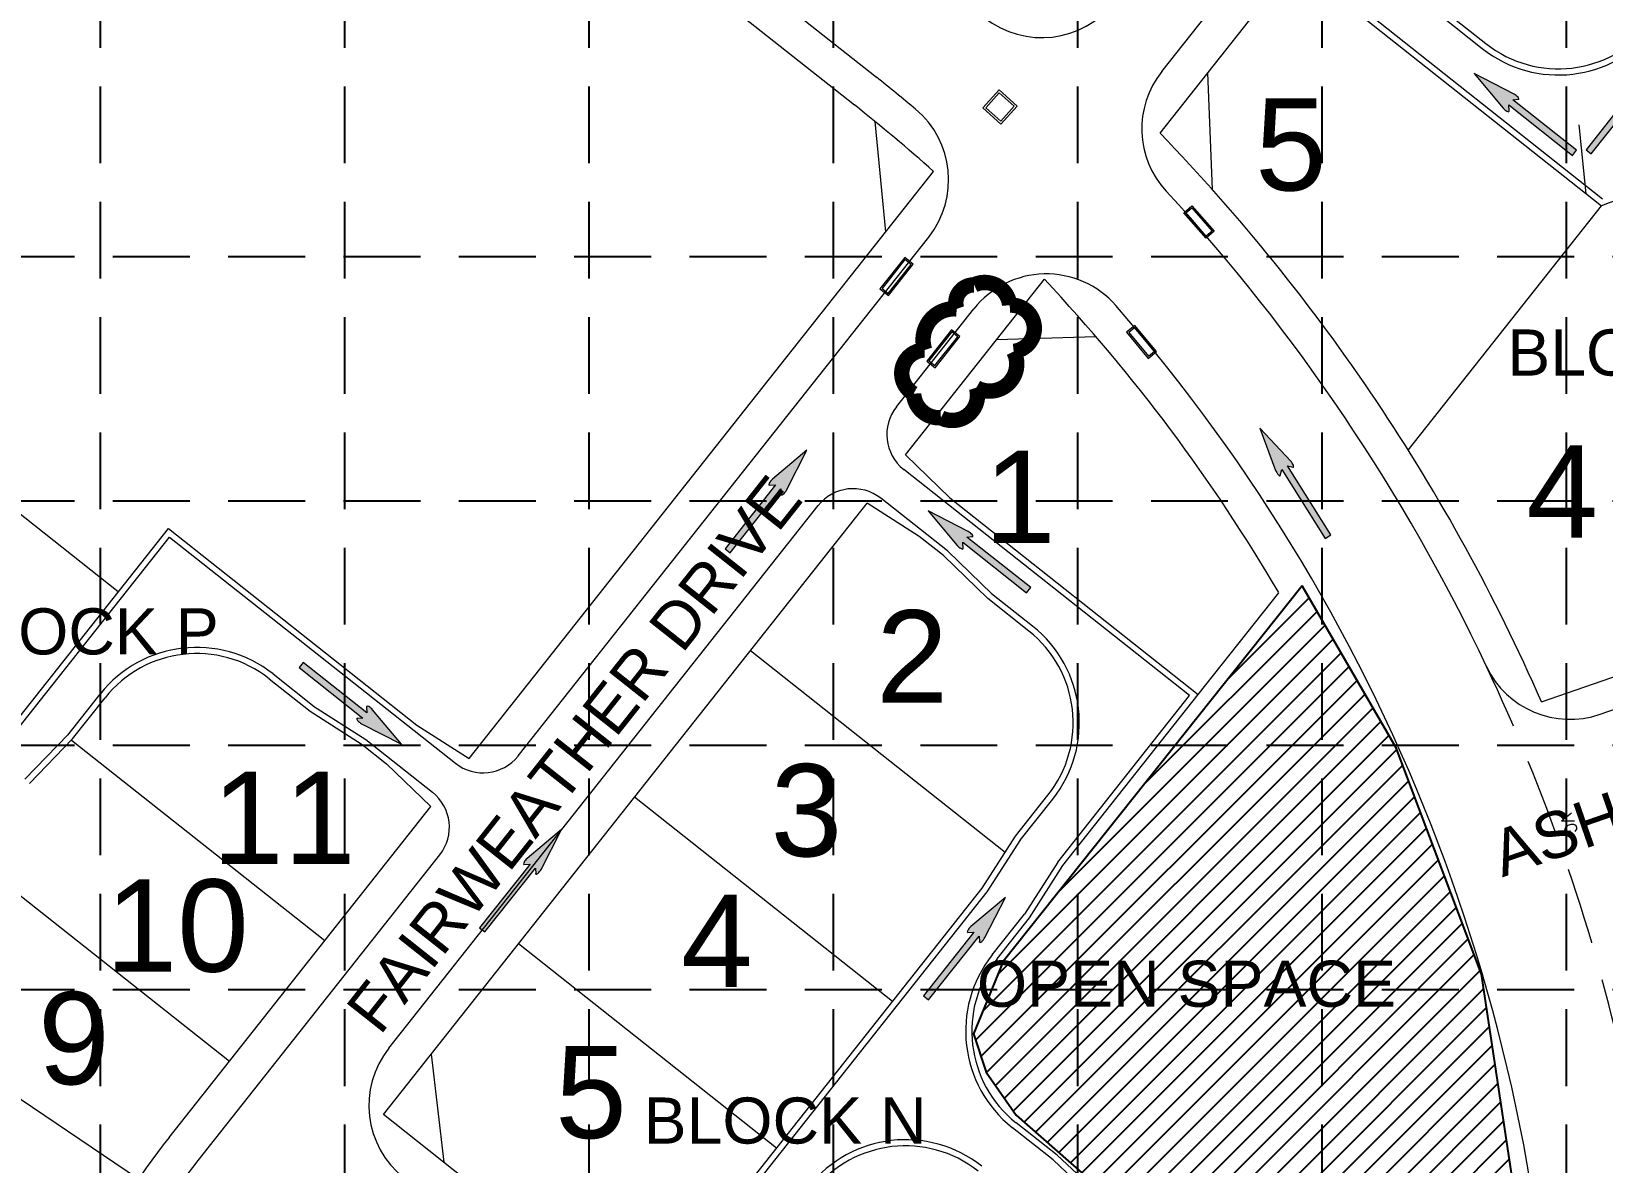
# Model space of a CAD drawing. Header units: inches. Extents: x 5726 to 10817, y 12055 to 15240.
# Drawn here: x 8408 to 8919, y 13194 to 13562 of the extents above; entities that cross this region are included whole.
import ezdxf
from ezdxf.enums import TextEntityAlignment as Align

# ---------------------------------------------------------------- set-up
doc = ezdxf.new("R2010")
doc.units = ezdxf.units.IN
doc.header["$LTSCALE"] = 100
doc.header["$MEASUREMENT"] = 0
doc.linetypes.add('HIDDEN', pattern=[0.375, 0.25, -0.125])
for name, color, linetype in [('10', 7, 'Continuous'), ('27', 150, 'Continuous'), ('29', 150, 'Continuous'), ('30', 7, 'Continuous'), ('8', 7, 'Continuous'), ('BLOCK NUMBERS', 7, 'Continuous'), ('FLOW ARROWS', 7, 'Continuous'), ('GRID', 254, 'HIDDEN'), ('INLET PROTECTION', 5, 'Continuous'), ('LOT NUMBERS', 7, 'Continuous'), ('SODDED LOT', 2, 'Continuous'), ('STREET NAMES', 7, 'Continuous')]:
    doc.layers.add(name, color=color, linetype=linetype)
doc.styles.get("Standard").update_dxf_attribs({"font": 'ARIAL.TTF', "height": 25})
doc.styles.add('TXT', font='txt.shx')

# ---------------------------------------------------------------- blocks, each defined once
blk = doc.blocks.new('block2')
at = {"layer": 'GRID'}
for p, q in [((8430.74, 15156.29), (8430.74, 12138.33)), ((8510.16, 15156.29), (8510.16, 12138.33)), ((8589.58, 15156.29), (8589.58, 12138.33)), ((8669, 15156.29), (8669, 12138.33)), ((8748.42, 15156.29), (8748.42, 12138.33)), ((8827.84, 15156.29), (8827.84, 12138.33)), ((8907.26, 15156.29), (8907.26, 12138.33)), ((5809.88, 13488.47), (10733.92, 13488.47)), ((5809.88, 13409.05), (10733.92, 13409.05)), ((5809.88, 13329.63), (10733.92, 13329.63)), ((5809.88, 13250.21), (10733.92, 13250.21))]:
    blk.add_line(p, q, dxfattribs=at)

msp = doc.modelspace()

# ---------------------------------------------------------------- hatches: boundary and pattern name
at = {"layer": 'FLOW ARROWS', "lineweight": 0}
h = msp.add_hatch(color=256, dxfattribs=at)
edge = h.paths.add_edge_path()
edge.add_line((8928.15, 13543.79), (8930.19, 13543.92))
edge.add_line((8930.19, 13543.92), (8913.76, 13523.18))
edge.add_line((8913.76, 13523.18), (8915.45, 13521.85))
edge.add_line((8915.45, 13521.85), (8931.88, 13542.58))
edge.add_line((8931.88, 13542.58), (8932.02, 13540.75))
edge.add_line((8932.02, 13540.75), (8932.03, 13540.75))
edge.add_ellipse((8932.95, 13541.73), major_axis=(-0.87, -1.1), ratio=0.285714, start_angle=342.8173, end_angle=484.7269)
edge.add_line((8933.7, 13542.15), (8933.7, 13542.14))
edge.add_line((8933.7, 13542.14), (8940.37, 13555.14))
edge.add_line((8940.37, 13555.14), (8929.17, 13545.75))
edge.add_line((8929.17, 13545.75), (8929.17, 13545.75))
edge.add_ellipse((8928.91, 13544.91), major_axis=(-0.87, -1.1), ratio=0.285714, start_angle=234.1685, end_angle=374.4967)
edge.add_line((8928.15, 13543.78), (8928.15, 13543.79))
h = msp.add_hatch(color=256, dxfattribs=at)
edge = h.paths.add_edge_path()
edge.add_line((8888.76, 13535.71), (8888.63, 13537.75))
edge.add_line((8888.63, 13537.75), (8909.37, 13521.32))
edge.add_line((8909.37, 13521.32), (8910.7, 13523.01))
edge.add_line((8910.7, 13523.01), (8889.97, 13539.43))
edge.add_line((8889.97, 13539.43), (8891.79, 13539.58))
edge.add_line((8891.79, 13539.58), (8891.8, 13539.58))
edge.add_ellipse((8890.82, 13540.51), major_axis=(1.1, -0.87), ratio=0.285714, start_angle=342.8173, end_angle=484.7269)
edge.add_line((8890.4, 13541.26), (8890.4, 13541.26))
edge.add_line((8890.4, 13541.26), (8877.41, 13547.93))
edge.add_line((8877.41, 13547.93), (8886.8, 13536.73))
edge.add_line((8886.8, 13536.73), (8886.8, 13536.73))
edge.add_ellipse((8887.64, 13536.47), major_axis=(1.1, -0.87), ratio=0.285714, start_angle=234.1685, end_angle=374.4967)
edge.add_line((8888.76, 13535.71), (8888.76, 13535.71))
h = msp.add_hatch(color=256, dxfattribs=at)
edge = h.paths.add_edge_path()
edge.add_line((8814.37, 13417.31), (8814.93, 13419.28))
edge.add_line((8814.93, 13419.28), (8828.94, 13396.83))
edge.add_line((8828.94, 13396.83), (8830.76, 13397.98))
edge.add_line((8830.76, 13397.98), (8816.75, 13420.42))
edge.add_line((8816.75, 13420.42), (8818.52, 13419.94))
edge.add_line((8818.52, 13419.94), (8818.53, 13419.94))
edge.add_ellipse((8817.92, 13421.14), major_axis=(0.74, -1.19), ratio=0.285714, start_angle=342.8173, end_angle=484.7269)
edge.add_line((8817.78, 13421.99), (8817.78, 13421.99))
edge.add_line((8817.78, 13421.99), (8807.78, 13432.64))
edge.add_line((8807.78, 13432.64), (8812.86, 13418.93))
edge.add_line((8812.86, 13418.93), (8812.86, 13418.93))
edge.add_ellipse((8813.57, 13418.41), major_axis=(0.74, -1.19), ratio=0.285714, start_angle=234.1685, end_angle=374.4967)
edge.add_line((8814.37, 13417.31), (8814.37, 13417.31))
h = msp.add_hatch(color=256, dxfattribs=at)
edge = h.paths.add_edge_path()
edge.add_line((8648.27, 13414.11), (8650.32, 13414.24))
edge.add_line((8650.32, 13414.24), (8633.9, 13393.49))
edge.add_line((8633.9, 13393.49), (8635.59, 13392.16))
edge.add_line((8635.59, 13392.16), (8652, 13412.9))
edge.add_line((8652, 13412.9), (8652.15, 13411.08))
edge.add_line((8652.15, 13411.08), (8652.15, 13411.07))
edge.add_ellipse((8653.07, 13412.05), major_axis=(-0.87, -1.1), ratio=0.285714, start_angle=342.8173, end_angle=484.7269)
edge.add_line((8653.83, 13412.47), (8653.83, 13412.47))
edge.add_line((8653.83, 13412.47), (8660.49, 13425.47))
edge.add_line((8660.49, 13425.47), (8649.29, 13416.07))
edge.add_line((8649.29, 13416.07), (8649.29, 13416.07))
edge.add_ellipse((8649.04, 13415.23), major_axis=(-0.87, -1.1), ratio=0.285714, start_angle=234.1685, end_angle=374.4967)
edge.add_line((8648.27, 13414.1), (8648.27, 13414.11))
h = msp.add_hatch(color=256, dxfattribs=at)
edge = h.paths.add_edge_path()
edge.add_line((8711.31, 13393.52), (8711.18, 13395.57))
edge.add_line((8711.18, 13395.57), (8731.93, 13379.15))
edge.add_line((8731.93, 13379.15), (8733.26, 13380.84))
edge.add_line((8733.26, 13380.84), (8712.52, 13397.25))
edge.add_line((8712.52, 13397.25), (8714.34, 13397.4))
edge.add_line((8714.34, 13397.4), (8714.35, 13397.4))
edge.add_ellipse((8713.37, 13398.33), major_axis=(1.1, -0.87), ratio=0.285714, start_angle=342.8173, end_angle=484.7269)
edge.add_line((8712.95, 13399.08), (8712.95, 13399.08))
edge.add_line((8712.95, 13399.08), (8699.95, 13405.74))
edge.add_line((8699.95, 13405.74), (8709.35, 13394.54))
edge.add_line((8709.35, 13394.54), (8709.35, 13394.54))
edge.add_ellipse((8710.19, 13394.29), major_axis=(1.1, -0.87), ratio=0.285714, start_angle=234.1685, end_angle=374.4967)
edge.add_line((8711.32, 13393.52), (8711.31, 13393.52))
h = msp.add_hatch(color=256, dxfattribs=at)
edge = h.paths.add_edge_path()
edge.add_line((8517.36, 13342.14), (8517.49, 13340.1))
edge.add_line((8517.49, 13340.1), (8496.74, 13356.51))
edge.add_line((8496.74, 13356.51), (8495.41, 13354.82))
edge.add_line((8495.41, 13354.82), (8516.16, 13338.41))
edge.add_line((8516.16, 13338.41), (8514.33, 13338.26))
edge.add_line((8514.33, 13338.26), (8514.33, 13338.26))
edge.add_ellipse((8515.3, 13337.34), major_axis=(-1.1, 0.87), ratio=0.285714, start_angle=342.8173, end_angle=484.7269)
edge.add_line((8515.72, 13336.59), (8515.72, 13336.59))
edge.add_line((8515.72, 13336.59), (8528.72, 13329.92))
edge.add_line((8528.72, 13329.92), (8519.32, 13341.12))
edge.add_line((8519.32, 13341.12), (8519.32, 13341.12))
edge.add_ellipse((8518.48, 13341.38), major_axis=(-1.1, 0.87), ratio=0.285714, start_angle=234.1685, end_angle=374.4967)
edge.add_line((8517.36, 13342.14), (8517.36, 13342.14))
h = msp.add_hatch(color=256, dxfattribs=at)
edge = h.paths.add_edge_path()
edge.add_line((8568.53, 13290.84), (8570.57, 13290.96))
edge.add_line((8570.57, 13290.96), (8554.12, 13270.24))
edge.add_line((8554.12, 13270.24), (8555.81, 13268.91))
edge.add_line((8555.81, 13268.91), (8572.26, 13289.63))
edge.add_line((8572.26, 13289.63), (8572.4, 13287.8))
edge.add_line((8572.4, 13287.8), (8572.4, 13287.79))
edge.add_ellipse((8573.33, 13288.77), major_axis=(-0.87, -1.1), ratio=0.285714, start_angle=342.8173, end_angle=484.7269)
edge.add_line((8574.08, 13289.19), (8574.08, 13289.19))
edge.add_line((8574.08, 13289.19), (8580.77, 13302.17))
edge.add_line((8580.77, 13302.17), (8569.55, 13292.8))
edge.add_line((8569.55, 13292.8), (8569.55, 13292.8))
edge.add_ellipse((8569.3, 13291.96), major_axis=(-0.87, -1.1), ratio=0.285714, start_angle=234.1685, end_angle=374.4967)
edge.add_line((8568.53, 13290.83), (8568.53, 13290.84))
h = msp.add_hatch(color=256, dxfattribs=at)
edge = h.paths.add_edge_path()
edge.add_line((8712.78, 13268.69), (8714.82, 13268.82))
edge.add_line((8714.82, 13268.82), (8698.37, 13248.1))
edge.add_line((8698.37, 13248.1), (8700.06, 13246.77))
edge.add_line((8700.06, 13246.77), (8716.51, 13267.48))
edge.add_line((8716.51, 13267.48), (8716.65, 13265.65))
edge.add_line((8716.65, 13265.65), (8716.65, 13265.65))
edge.add_ellipse((8717.58, 13266.62), major_axis=(-0.87, -1.1), ratio=0.285714, start_angle=342.8173, end_angle=484.7269)
edge.add_line((8718.33, 13267.04), (8718.33, 13267.04))
edge.add_line((8718.33, 13267.04), (8725.02, 13280.03))
edge.add_line((8725.02, 13280.03), (8713.8, 13270.65))
edge.add_line((8713.8, 13270.65), (8713.8, 13270.66))
edge.add_ellipse((8713.55, 13269.81), major_axis=(-0.87, -1.1), ratio=0.285714, start_angle=234.1685, end_angle=374.4967)
edge.add_line((8712.78, 13268.69), (8712.78, 13268.69))
at = {"layer": 'SODDED LOT'}
h = msp.add_hatch(dxfattribs=at)
h.set_pattern_fill('ANSI31', color=256, scale=40, style=0)
h.paths.add_polyline_path([(8821.52, 13381.44), (8724.33, 13259.32), (8714.62, 13235.73), (8718.78, 13223.24), (8728.5, 13209.36), (8763.21, 13178.83), (8795.14, 13167.73), (8842.35, 13151.08), (8895.11, 13153.85), (8879.83, 13255.16), (8852.07, 13328.7)])

# ---------------------------------------------------------------- linework, layer by layer
at = {"layer": '10', "color": 7, "lineweight": 0}
for p, q in [((8783.01, 13502.68), (8785.64, 13504.99)), ((8783.72, 13502.63), (8785.6, 13504.28)), ((8785.6, 13504.28), (8792.2, 13496.77)), ((8785.64, 13504.99), (8792.9, 13496.72)), ((8790.27, 13494.41), (8783.01, 13502.68)), ((8790.32, 13495.12), (8783.72, 13502.63)), ((8792.9, 13496.72), (8790.27, 13494.41)), ((8792.2, 13496.77), (8790.32, 13495.12)), ((8767.14, 13466.07), (8764.44, 13463.84)), ((8764.44, 13463.84), (8771.45, 13455.36)), ((8767.07, 13465.36), (8765.14, 13463.77)), ((8765.14, 13463.77), (8771.52, 13456.07)), ((8773.45, 13457.66), (8767.07, 13465.36)), ((8774.15, 13457.59), (8767.14, 13466.07)), ((8771.45, 13455.36), (8774.15, 13457.59)), ((8771.52, 13456.07), (8773.45, 13457.66))]:
    msp.add_line(p, q, dxfattribs=at)
for points in [[(8717.66, 13536.78), (8723.57, 13531.47), (8728.88, 13537.38), (8722.97, 13542.69)], [(8718.68, 13536.84), (8723.52, 13532.49), (8727.86, 13537.33), (8723.03, 13541.67)], [(8686.98, 13475.8), (8695.05, 13485.99), (8692.3, 13488.17), (8684.24, 13477.97)], [(8686.9, 13476.5), (8694.35, 13485.91), (8692.39, 13487.46), (8684.94, 13478.05)], [(8702.18, 13452.3), (8710.25, 13462.49), (8707.5, 13464.67), (8699.44, 13454.47)], [(8702.1, 13453), (8709.54, 13462.41), (8707.58, 13463.96), (8700.14, 13454.55)]]:
    msp.add_lwpolyline(points, close=True, dxfattribs=at)
at = {"layer": '27', "color": 7, "lineweight": 0}
for p, q in [((8129.55, 13970.11), (8675.98, 13537.74)), ((8775.29, 13528.58), (8817.83, 13582.35)), ((8834.76, 13571.5), (8918.84, 13504.97)), ((8867.98, 13568.17), (8881.22, 13557.7)), ((8550.68, 13325.3), (8701.69, 13516.14)), ((8692.51, 13423.96), (8737.69, 13481.06)), ((8436.68, 13379.45), (8343.81, 13452.93)), ((8692.51, 13423.96), (8706.95, 13409.98)), ((8697.02, 13397.43), (8680.1, 13408.28)), ((8706.95, 13409.98), (8787.72, 13346.07)), ((8271.44, 13170.62), (8452.98, 13400.05)), ((8704.87, 13391.23), (8697.02, 13397.43)), ((8719.31, 13377.25), (8704.87, 13391.23)), ((8732.64, 13366.7), (8719.31, 13377.25)), ((8787.72, 13346.07), (8813.93, 13379.18)), ((8899.3, 13343.65), (8933.48, 13355.5)), ((8485.73, 13351.19), (8499.06, 13340.64)), ((8421.8, 13331.64), (8432.35, 13344.97)), ((8743.71, 13290.45), (8787.72, 13346.07)), ((8499.06, 13340.64), (8515.99, 13329.8)), ((8407.82, 13317.19), (8421.8, 13331.64)), ((8515.99, 13329.8), (8523.83, 13323.59)), ((8523.83, 13323.59), (8538.27, 13309.61)), ((8453.17, 13202.06), (8538.27, 13309.61)), ((8728.31, 13299.99), (8738.86, 13313.32)), ((8717.47, 13283.07), (8728.31, 13299.99)), ((8732.87, 13273.52), (8743.71, 13290.45)), ((8722.32, 13260.19), (8732.87, 13273.52)), ((8605.18, 13144.38), (8522.84, 13209.54)), ((8741.87, 13196.26), (8728.54, 13206.81)), ((8756.57, 13182.61), (8741.87, 13196.26))]:
    msp.add_line(p, q, dxfattribs=at)
msp.add_lwpolyline([(8452.98, 13400.05), (8533.76, 13336.14), (8550.68, 13325.3)], dxfattribs=at)
for centre, radius, start, end in [((8904.8, 13587.5), 38, 231.6469, 321.6469), ((8322.29, 13090.75), 570, 48.2711, 51.6469), ((8322.29, 13090.75), 630, 23.66777, 44.02464), ((8934.53, 13470.36), 38, 51.6469, 114.3762), ((8322.29, 13090.75), 570, 30.3997, 43.2167), ((8709.06, 13336.9), 38, 321.6469, 51.6469), ((8462.15, 13321.39), 38, 51.6469, 141.6469), ((8752.12, 13236.61), 38, 141.6469, 231.6469), ((8629.61, 13062.44), 225, 141.6469, 166.8063), ((8692.55, 13161.33), 38, 51.6469, 141.6469)]:
    msp.add_arc(centre, radius, start, end, dxfattribs=at)
at = {"layer": '29', "color": 7, "lineweight": 0}
for p, q in [((8855.98, 13425.52), (8918.84, 13504.97)), ((8522.84, 13209.54), (8680.1, 13408.28)), ((8724.96, 13294.76), (8642.14, 13360.3)), ((8421.45, 13331.28), (8503.83, 13266.09)), ((8688.35, 13246.26), (8604.44, 13312.66)), ((8388.9, 13293.28), (8472.81, 13226.88)), ((8619.16, 13158.83), (8717.47, 13283.07)), ((8650.65, 13198.62), (8566.74, 13265.02)), ((8443.21, 13188.46), (8353.79, 13248.91))]:
    msp.add_line(p, q, dxfattribs=at)
at = {"layer": '30', "color": 7, "lineweight": 0}
for p, q in [((8792.3, 13510.26), (8790.8, 13548.18)), ((8686.17, 13496.53), (8682.67, 13532.36)), ((8722.18, 13461.46), (8754.4, 13462.47)), ((8538.36, 13229.14), (8542.45, 13194.02))]:
    msp.add_line(p, q, dxfattribs=at)
at = {"layer": '8', "color": 7, "linetype": 'Continuous', "lineweight": 0}
for p, q in [((8136.25, 13979.47), (8683.12, 13546.76)), ((8775.84, 13548.62), (8801.91, 13581.56)), ((8822.28, 13583.93), (8919.14, 13507.28)), ((8866.74, 13566.6), (8879.98, 13556.13)), ((8566.61, 13326.09), (8700.1, 13494.79)), ((8689.61, 13439.64), (8714.77, 13471.43)), ((8784.91, 13345.74), (8691.99, 13419.27)), ((8524.6, 13231.1), (8664.17, 13407.49)), ((8706.18, 13392.74), (8684.54, 13409.86)), ((8273.01, 13169.38), (8453.31, 13397.24)), ((8453.31, 13397.24), (8546.24, 13323.71)), ((8720.7, 13378.69), (8706.18, 13392.74)), ((8733.88, 13368.27), (8720.55, 13378.82)), ((8486.97, 13352.76), (8500.3, 13342.21)), ((8420.23, 13332.88), (8430.78, 13346.21)), ((8742.08, 13291.61), (8784.91, 13345.74)), ((8918.35, 13339.67), (8936.75, 13346.05)), ((8500.14, 13342.32), (8517.15, 13331.43)), ((8406.32, 13318.51), (8420.37, 13333.03)), ((8517.15, 13331.43), (8538.79, 13314.3)), ((8729.88, 13298.75), (8740.43, 13312.08)), ((8462.58, 13194.61), (8541.17, 13293.93)), ((8719.1, 13281.9), (8730, 13298.91)), ((8742.08, 13291.61), (8731.24, 13274.68)), ((8609.87, 13143.86), (8719.1, 13281.9)), ((8720.75, 13261.43), (8731.24, 13274.68)), ((8740.56, 13194.75), (8727.3, 13205.24)), ((8740.56, 13194.75), (8754.51, 13181.6))]:
    msp.add_line(p, q, dxfattribs=at)
for centre, radius, start, end in [((8736.89, 13589.64), 30, 231.6469, 321.6469), ((8904.8, 13587.5), 40, 231.6469, 321.6469), ((8322.29, 13090.75), 581.5, 50.02971, 51.64691), ((8799.37, 13530), 30, 141.6469, 222.6365), ((8676.57, 13513.4), 30, 321.6469, 50.0297), ((8322.29, 13090.75), 618.5, 25.31236, 42.63649), ((8738.29, 13452.82), 30, 41.0347, 141.6469), ((8322.29, 13090.75), 581.5, 0.66446, 41.03475), ((8700.98, 13430.64), 14.5, 141.6469, 231.6469), ((8675.54, 13398.49), 14.5, 51.6469, 141.6469), ((8709.06, 13336.9), 40, 321.6469, 51.6469), ((8462.15, 13321.39), 40, 51.6469, 141.6469), ((8908.53, 13368.01), 30, 205.3124, 289.1157), ((8555.24, 13335.08), 14.5, 231.6469, 321.6469), ((8529.8, 13302.93), 14.5, 321.6469, 51.6469), ((8752.12, 13236.61), 40, 141.6469, 231.6469), ((8548.13, 13212.48), 30, 141.6469, 231.6469), ((8692.55, 13161.33), 40, 51.6469, 141.6469), ((8629.61, 13062.44), 213, 141.6469, 166.8063)]:
    msp.add_arc(centre, radius, start, end, dxfattribs=at)
at = {"layer": '8', "color": 7, "linetype": 'HIDDEN', "lineweight": 0}
msp.add_arc((8322.29, 13090.75), 618.5, 12.91904, 25.31236, dxfattribs=at)
at = {"layer": 'FLOW ARROWS', "lineweight": 0}
for p, q in [((8890.4, 13541.26), (8877.41, 13547.93)), ((8877.41, 13547.93), (8886.8, 13536.73)), ((8889.97, 13539.43), (8891.79, 13539.58)), ((8910.7, 13523.01), (8889.97, 13539.43)), ((8890.4, 13541.26), (8890.4, 13541.26)), ((8891.79, 13539.58), (8891.8, 13539.58)), ((8930.19, 13543.92), (8913.76, 13523.18)), ((8915.45, 13521.85), (8931.88, 13542.58)), ((8886.8, 13536.73), (8886.8, 13536.73)), ((8888.76, 13535.71), (8888.63, 13537.75)), ((8888.63, 13537.75), (8909.37, 13521.32)), ((8888.76, 13535.71), (8888.76, 13535.71)), ((8888.76, 13535.71), (8888.76, 13535.71)), ((8913.77, 13508.87), (8911.54, 13531.28)), ((8909.37, 13521.32), (8910.7, 13523.01)), ((8913.76, 13523.18), (8915.45, 13521.85)), ((8817.78, 13421.99), (8807.78, 13432.64)), ((8807.78, 13432.64), (8812.86, 13418.93)), ((8660.49, 13425.47), (8649.29, 13416.07)), ((8653.83, 13412.47), (8660.49, 13425.47)), ((8817.78, 13421.99), (8817.78, 13421.99)), ((8812.86, 13418.93), (8812.86, 13418.93)), ((8814.37, 13417.31), (8814.93, 13419.28)), ((8814.37, 13417.31), (8814.37, 13417.31)), ((8814.37, 13417.31), (8814.37, 13417.31)), ((8814.93, 13419.28), (8828.94, 13396.83)), ((8830.76, 13397.98), (8816.75, 13420.42)), ((8816.75, 13420.42), (8818.52, 13419.94)), ((8818.52, 13419.94), (8818.53, 13419.94)), ((8650.32, 13414.24), (8633.9, 13393.49)), ((8635.59, 13392.16), (8652, 13412.9)), ((8648.27, 13414.11), (8650.32, 13414.24)), ((8648.27, 13414.1), (8648.27, 13414.11)), ((8648.27, 13414.11), (8648.27, 13414.11)), ((8649.29, 13416.07), (8649.29, 13416.07)), ((8652, 13412.9), (8652.15, 13411.08)), ((8653.83, 13412.47), (8653.83, 13412.47)), ((8652.15, 13411.08), (8652.15, 13411.07)), ((8712.95, 13399.08), (8699.95, 13405.74)), ((8699.95, 13405.74), (8709.35, 13394.54)), ((8712.52, 13397.25), (8714.34, 13397.4)), ((8733.26, 13380.84), (8712.52, 13397.25)), ((8712.95, 13399.08), (8712.95, 13399.08)), ((8714.34, 13397.4), (8714.35, 13397.4)), ((8828.94, 13396.83), (8830.76, 13397.98)), ((8633.9, 13393.49), (8635.59, 13392.16)), ((8709.35, 13394.54), (8709.35, 13394.54)), ((8711.31, 13393.52), (8711.18, 13395.57)), ((8711.18, 13395.57), (8731.93, 13379.15)), ((8711.32, 13393.52), (8711.31, 13393.52)), ((8711.31, 13393.52), (8711.31, 13393.52)), ((8731.93, 13379.15), (8733.26, 13380.84)), ((8496.74, 13356.51), (8495.41, 13354.82)), ((8517.49, 13340.1), (8496.74, 13356.51)), ((8495.41, 13354.82), (8516.16, 13338.41)), ((8517.36, 13342.14), (8517.49, 13340.1)), ((8517.36, 13342.14), (8517.36, 13342.14)), ((8517.36, 13342.14), (8517.36, 13342.14)), ((8528.72, 13329.92), (8519.32, 13341.12)), ((8519.32, 13341.12), (8519.32, 13341.12)), ((8516.16, 13338.41), (8514.33, 13338.26)), ((8514.33, 13338.26), (8514.33, 13338.26)), ((8515.72, 13336.59), (8515.72, 13336.59)), ((8515.72, 13336.59), (8528.72, 13329.92)), ((8580.77, 13302.17), (8569.55, 13292.8)), ((8574.08, 13289.19), (8580.77, 13302.17)), ((8570.57, 13290.96), (8554.12, 13270.24)), ((8555.81, 13268.91), (8572.26, 13289.63)), ((8568.53, 13290.84), (8570.57, 13290.96)), ((8568.53, 13290.83), (8568.53, 13290.84)), ((8568.53, 13290.84), (8568.53, 13290.84)), ((8569.55, 13292.8), (8569.55, 13292.8)), ((8572.26, 13289.63), (8572.4, 13287.8)), ((8574.08, 13289.19), (8574.08, 13289.19)), ((8572.4, 13287.8), (8572.4, 13287.79)), ((8725.02, 13280.03), (8713.8, 13270.65)), ((8718.33, 13267.04), (8725.02, 13280.03)), ((8554.12, 13270.24), (8555.81, 13268.91)), ((8714.82, 13268.82), (8698.37, 13248.1)), ((8712.78, 13268.69), (8714.82, 13268.82)), ((8712.78, 13268.69), (8712.78, 13268.69)), ((8712.78, 13268.69), (8712.78, 13268.69)), ((8713.8, 13270.65), (8713.8, 13270.66)), ((8700.06, 13246.77), (8716.51, 13267.48)), ((8716.51, 13267.48), (8716.65, 13265.65)), ((8716.65, 13265.65), (8716.65, 13265.65)), ((8718.33, 13267.04), (8718.33, 13267.04)), ((8698.37, 13248.1), (8700.06, 13246.77))]:
    msp.add_line(p, q, dxfattribs=at)
for centre, major_axis, start_param, end_param in [((8890.82, 13540.51), (1.1, -0.87), 5.983291, 8.460081), ((8887.64, 13536.47), (1.1, -0.87), 4.087011, 6.536201), ((8817.92, 13421.14), (0.74, -1.19), 5.983291, 8.460081), ((8813.57, 13418.41), (0.74, -1.19), 4.087011, 6.536201), ((8649.04, 13415.23), (-0.87, -1.1), 4.087011, 6.536201), ((8653.07, 13412.05), (-0.87, -1.1), 5.983291, 8.460081), ((8713.37, 13398.33), (1.1, -0.87), 5.983291, 8.460081), ((8710.19, 13394.29), (1.1, -0.87), 4.087011, 6.536201), ((8518.48, 13341.38), (-1.1, 0.87), 4.087011, 6.536201), ((8515.3, 13337.34), (-1.1, 0.87), 5.983291, 8.460081), ((8569.3, 13291.96), (-0.87, -1.1), 4.087011, 6.536201), ((8573.33, 13288.77), (-0.87, -1.1), 5.983291, 8.460081), ((8713.55, 13269.81), (-0.87, -1.1), 4.087011, 6.536201), ((8717.58, 13266.62), (-0.87, -1.1), 5.983291, 8.460081)]:
    msp.add_ellipse(centre, major_axis=major_axis, ratio=0.285714, start_param=start_param, end_param=end_param, dxfattribs=at)
for p in [(8891.79, 13539.58), (8818.52, 13419.94), (8652.15, 13411.08), (8714.34, 13397.4), (8514.33, 13338.26), (8572.4, 13287.8), (8716.65, 13265.65)]:
    msp.add_point(p, dxfattribs=at)
at = {"layer": 'INLET PROTECTION', "color": 170, "const_width": 5}
msp.add_lwpolyline([(8698.8, 13458.07, 0.520567), (8698.8, 13458.07, 0.765195), (8695.19, 13443.89, 0.417879), (8704.07, 13436.06, 0.6649), (8715.59, 13445.84, 0.744833), (8727.72, 13457.62, 0.975642), (8726.42, 13472.66, 0.520567), (8714.85, 13479.26, 0.520567), (8709.22, 13471.45, 0.540264), (8698.8, 13458.07)], format="xyb", close=True, dxfattribs=at)
at = {"layer": 'SODDED LOT'}
msp.add_lwpolyline([(8821.52, 13381.44), (8724.33, 13259.32), (8714.62, 13235.73), (8718.78, 13223.24), (8728.5, 13209.36), (8763.21, 13178.83), (8795.14, 13167.73), (8842.35, 13151.08), (8895.11, 13153.85), (8879.83, 13255.16), (8852.07, 13328.7)], close=True, dxfattribs=at)

# ---------------------------------------------------------------- block references
at = {"layer": 'GRID', "color": 84}
msp.add_blockref('block2', (0, 0), dxfattribs=at)

# ---------------------------------------------------------------- texts
at = {"layer": '8', "color": 7, "linetype": 'HIDDEN', "lineweight": 0, "style": 'TXT'}
msp.add_text('VG', height=4, rotation=289.9862, dxfattribs=at).set_placement((8906.36, 13303.17), align=Align.CENTER)
at = {"layer": 'BLOCK NUMBERS', "color": 7, "lineweight": 0}
for s, p in [('BLOCK F', (8932.98, 13457.27)), ('OPEN SPACE', (8783.9, 13252.04))]:
    msp.add_text(s, height=15, dxfattribs=at).set_placement(p, align=Align.MIDDLE)
for s, p in [('BLOCK P', (8378.5, 13366.59)), ('BLOCK N', (8607.41, 13207.56))]:
    msp.add_text(s, height=15, dxfattribs=at).set_placement(p, align=Align.MIDDLE_LEFT)
at = {"layer": 'LOT NUMBERS', "color": 7, "lineweight": 0}
for s, p in [('5', (8817.86, 13524.74)), ('4', (8906.07, 13412.04)), ('1', (8729.75, 13410.36)), ('2', (8694.73, 13358.7)), ('3', (8660.35, 13308.47))]:
    msp.add_text(s, height=30, dxfattribs=at).set_placement(p, align=Align.MIDDLE)
for s, p in [('11', (8467.16, 13306.02)), ('10', (8432.49, 13270.96)), ('4', (8619.6, 13265.98)), ('9', (8410.58, 13234.35)), ('5', (8578.67, 13216.84))]:
    msp.add_text(s, height=30, dxfattribs=at).set_placement(p, align=Align.MIDDLE_LEFT)
at = {"layer": 'STREET NAMES', "color": 7, "lineweight": 0}
for s, rotation, p in [('FAIRWEATHER DRIVE', 51.6469, (8590.68, 13322.08)), ('ASHLEY CT', 19.1157, (8941.55, 13305.65))]:
    msp.add_text(s, height=15, rotation=rotation, dxfattribs=at).set_placement(p, align=Align.CENTER)

doc.saveas('drawing.dxf')
